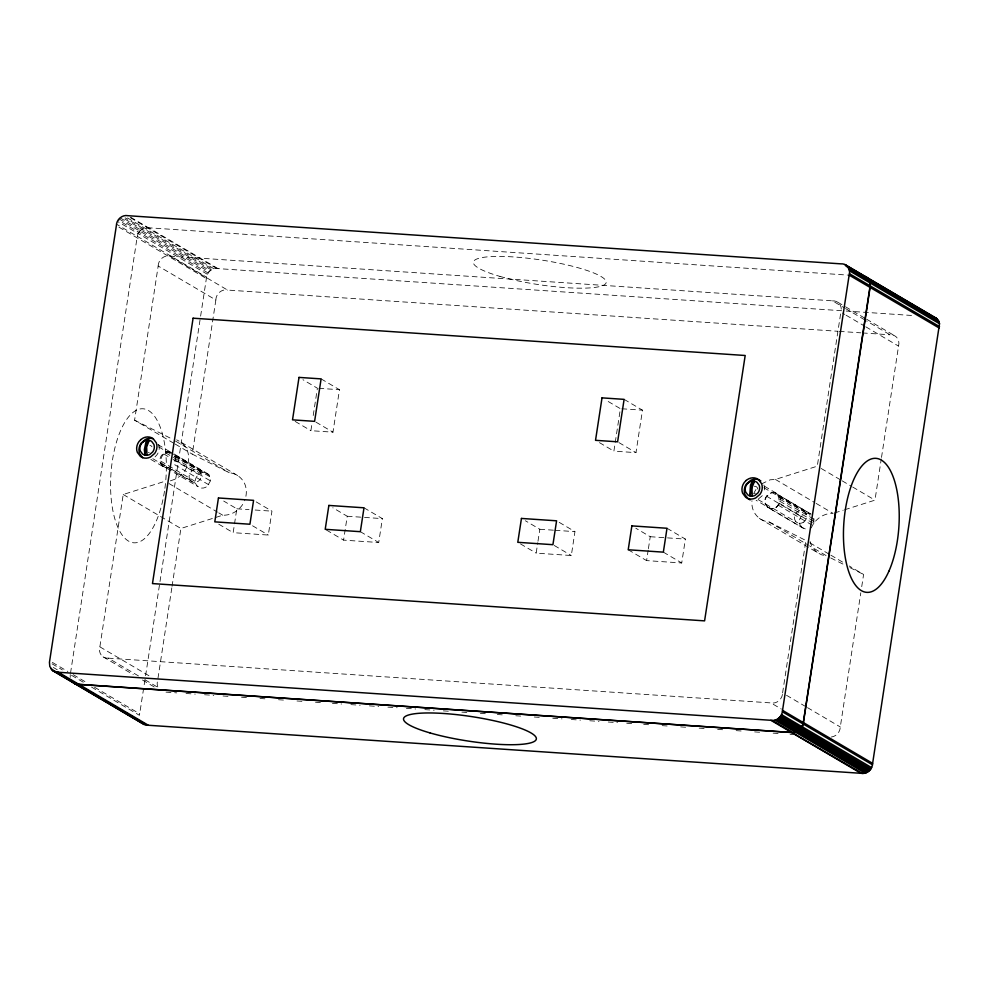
<?xml version="1.0" encoding="UTF-8"?>
<svg xmlns="http://www.w3.org/2000/svg" width="989" height="989" viewBox="0 0 989 989"><rect width="100%" height="100%" fill="white"/><g stroke="black" fill="none" stroke-linecap="round" stroke-linejoin="round"><path stroke-width="0.74" stroke-dasharray="4.95 3.71" d="M208.827 484.808L174.225 464.422L175.894 458.426L174.497 454.73L209.112 475.116L210.447 480.889L207.27 486.279A8.308 7.418 -59.5 0 1 198.035 486.675M767.575 507.233C784.883 515.615 781.001 481.433 766.487 496.169A8.122 7.257 -59.5 0 0 765.263 504.13L767.575 507.233L802.19 527.619L805.59 529.028L807.778 528.794M813.762 523.614L813.935 517.519M145.593 675.672L206.367 278.552C206.404 272.68 212.091 267.339 218.025 268.612L844.618 310.929M70.528 673.089L137.273 236.334L206.503 277.105M138.472 675.92L108.32 658.155A9.705 8.666 -59.5 0 1 99.864 646.855L123.217 494.5L165.064 481.235M173.928 443.344L134.591 420.177L158.178 266.016L215.862 300.001L192.274 454.149L229.25 472.742C236.26 473.286 242.453 477.996 245.012 484.523A21.671 19.36 -59.5 0 1 244.555 500.78M91.52 687.071L139.449 715.307L145.358 677.205M171.814 587.899L157.585 680.84A9.705 8.666 -59.5 0 0 158.153 687.812M172.049 586.366L180.9 528.472L222.748 515.207C230.227 515.541 237.323 511.672 241.761 505.762A21.671 19.36 -59.5 0 0 243.962 502.078M256.2 501.893L271.95 511.165L268.303 535.049L233.169 532.675L236.816 508.791L223.699 501.064M321.104 378.886L339.474 389.715L332.972 432.168L310.892 430.685L312.054 423.094M313.216 415.516L317.395 388.22L302.955 379.714M364.001 507.802L382.372 518.619L378.713 542.504L343.579 540.13L347.238 516.246L332.798 507.753M559.205 522.353L574.955 531.637L571.308 555.521L536.174 553.148L537.769 542.689M537.991 541.206L539.821 529.263L525.394 520.758M624.108 399.358L642.479 410.175L635.976 452.641L613.897 451.145L620.4 408.68L605.96 400.186M667.006 528.262L685.377 539.092L681.718 562.976L646.583 560.602L648.191 550.156M648.413 548.66L650.243 536.718L635.803 528.213M782.583 692.968L805.911 540.501L768.947 521.908C761.926 521.351 755.732 516.654 753.185 510.114A21.671 19.36 -59.5 0 1 751.949 500.706M831.341 737.015A9.705 8.666 -59.5 0 0 840.304 726.94L860.801 592.77M861.728 586.675L863.595 574.473L849.18 565.98M844.668 509.755L874.968 500.15L881.273 458.97M881.508 457.45L898.544 346.101A9.705 8.666 -59.5 0 0 890.125 334.851L866.525 320.906M802.19 527.619L799.878 524.516A8.122 7.257 -59.5 0 1 801.102 516.555L806.233 513.155L809.929 513.501L775.314 493.115M155.05 456.893L156.979 454.804A10.83 9.68 -59.5 0 0 158.599 444.185M762.284 495.687L758.007 499.321M139.696 231.055L143.343 228.434L212.561 269.206M140.871 229.992L138.781 232.242L118.111 220.065M171.431 452.43C163.655 449.525 156.769 461.022 163.42 466.301L198.035 486.687C189.604 480.048 202.349 466.573 209.112 475.116M761.468 483.93L770.134 479.813L775.438 479.442L817.285 466.178L840.86 312.128L844.791 314.44M170.368 480.852L175.535 479.059L180.208 475.969L184.078 471.79A21.671 19.36 -59.5 0 0 187.329 450.551L184.807 445.94L181.16 442.281L176.648 439.833M834.568 512.957L843.234 510.213M147.336 227.693L847.548 275.078M158.141 266.029A9.705 8.666 -59.5 0 1 169.836 256.126L832.441 300.829L844.247 307.777M846.151 311.041L913.885 315.615M169.848 256.077L227.532 290.061L837.732 331.266M839.278 331.377L860.85 332.836M862.396 332.934L890.125 334.814M318.866 388.318L339.474 389.715M621.871 408.778L642.479 410.175M236.816 508.791L249.043 509.619M255.15 510.027L271.95 511.165M347.238 516.246L382.372 518.619M539.821 529.263L553.568 530.191M555.101 530.289L574.955 531.637M650.243 536.718L685.377 539.092M108.32 658.155L770.913 702.907L781.409 709.088M166.004 692.139L176.784 692.869M186.031 693.487L195.278 694.117M204.525 694.735L213.772 695.366M223.02 695.984L230.721 696.503M241.514 697.233L249.216 697.752M259.996 698.481L267.71 699M278.49 699.73L286.192 700.249M296.984 700.978L304.686 701.498M315.479 702.227L323.18 702.746M332.428 703.377L341.675 703.995M350.91 704.625L360.157 705.244M369.404 705.874L378.651 706.492M387.898 707.123L397.145 707.741M406.392 708.371L415.627 708.989M424.874 709.62L434.122 710.238M443.369 710.868L451.071 711.388M461.863 712.117L468.02 712.537M480.357 713.366L486.514 713.786M497.306 714.515L505.008 715.035M515.788 715.764L523.502 716.283M534.283 717.013L541.984 717.532M552.777 718.261L562.024 718.879M571.271 719.51L580.518 720.128M589.753 720.758L599 721.377M608.247 722.007L617.495 722.625M626.742 723.256L634.444 723.775M643.691 724.393L651.392 724.912M662.185 725.642L669.887 726.173M680.667 726.89L688.381 727.422M699.161 728.139L706.863 728.67M717.655 729.388L725.357 729.919M736.15 730.636L743.852 731.168M754.632 731.897L762.346 732.416M773.126 733.146L780.828 733.665M790.075 734.283L793.166 734.493M830.735 557.957L844.433 564.83M849.91 567.587L863.595 574.473M134.591 420.177L171.554 438.757M759.342 518.384L817.025 552.369L821.55 554.817L826.631 555.892L809.583 545.854M837.621 302.139L844.173 305.997M845.484 306.775L865.152 318.359M866.463 319.126L895.305 336.124M845.558 308.556L865.214 320.139M846.102 315.219L864.46 326.024M865.771 326.803L898.544 346.101M821.216 468.489L840.885 480.073M842.195 480.852L851.368 486.254M852.679 487.021L874.968 500.15M775.438 479.442L814.775 502.61M816.086 503.376L833.134 513.415C825.654 513.081 818.558 516.95 814.12 522.86A21.671 19.36 -59.5 0 0 811.326 527.842M764.472 486.242L777.589 493.968L779.901 497.071A8.122 7.257 -59.5 0 1 778.689 505.033L775.487 507.753A8.345 7.455 -59.5 0 1 767.959 507.246L756.14 500.298M777.02 494.03L811.623 514.416M778.38 495.402L810.325 514.218M763.904 487.738L803.414 511.004M779.32 497.133L809.942 515.17M779.777 499.111L814.392 519.497M779.728 501.188L814.33 521.574M779.147 503.228L812.426 522.835M766.487 496.169L801.102 516.555M778.108 505.095L811.388 524.702M758.106 499.569L797.616 522.847M769.269 508.148L803.884 528.534M809.843 542.813L829.511 554.396M830.822 555.163L843.926 562.889M768.947 521.908L808.273 545.075M618.916 442.59L635.976 452.641M599.458 442.639L613.897 451.145M218.025 268.612L148.807 227.841L143.22 228.471L125.133 217.815M130.61 217.221L148.696 227.878M130.548 217.803L216.678 268.427M213.908 268.724L126.481 217.333M211.275 269.886L123.86 218.495M120.089 217.84L210.088 270.763M119.026 218.89L209.038 271.802M208.123 272.989L138.905 232.217L138.052 233.54L117.382 221.363M207.393 274.287L138.163 233.515L137.162 236.359L116.492 224.182M118.94 227.161L206.367 278.552M663.347 552.146L681.718 562.976M628.213 549.773L646.583 560.602M554.248 545.471L571.308 555.521M786.515 695.292L806.183 706.875M807.494 707.642L840.267 726.952M315.911 422.118L332.972 432.168M520.424 543.863L536.174 553.148M295.142 421.401L310.892 430.685M360.342 531.686L378.713 542.504M181.16 442.281L238.844 476.265M175.498 441.082L229.25 472.742M326.518 530.092L343.579 540.13M175.238 444.11L192.274 454.149M174.101 454L207.739 473.743M157.857 444.58L170.973 452.319M169.527 452.035L173.52 454.384M174.855 455.163L204.142 472.421M175.436 456.448L210.051 476.846M158.599 446.855L173.087 455.385M174.2 456.09L202.152 472.557M165.596 452.851L173.582 457.548M174.917 458.327L200.211 473.237M175.844 460.503L210.447 480.889M163.853 454L171.839 458.711M173.162 459.489L198.455 474.386M160.787 461.158L195.402 481.544M161.195 463.136L170.516 468.625M171.851 469.416L195.81 483.522M152.8 458.686L192.311 481.964M150.835 459.415L162.653 466.363A8.345 7.455 -59.5 0 0 168.241 467.55M252.554 525.777L268.303 535.049M168.995 483.547L217.506 512.117M218.816 512.895L222.748 515.207M218.73 524.17L233.169 532.675M123.217 494.5L180.9 528.472M99.901 646.868L149.722 676.204M145.024 679.777L158.141 687.503M103.14 656.844L133.292 674.609M142.465 680.012L155.582 687.738M52.343 662.383L67.845 671.506M73.198 674.659L86.5 682.497M94.499 687.207L139.758 713.86M52.034 663.817L62.369 669.912M71.554 675.314L83.533 682.373M53.344 667.464L57.226 669.738M817.025 552.369L813.378 548.71L810.869 544.098A21.671 19.36 -59.5 0 1 810.09 541.527M767.959 507.246L765.647 504.155A8.122 7.257 -59.5 0 1 766.858 496.194L770.06 493.462A8.345 7.455 -59.5 0 1 777.589 493.968M162.653 466.363L160.342 463.272A8.122 7.257 -59.5 0 1 161.566 455.311L164.767 452.579A8.345 7.455 -59.5 0 1 170.59 452.171M70.219 674.535L70.244 677.416M164.495 491.162A67.153 27.581 -86.1 0 1 117.036 525.32A67.153 27.581 -86.1 0 1 133.28 412.228A67.153 27.581 -86.1 0 1 164.903 488.319M189.999 479.937A6.552 5.847 -59.5 0 1 191.99 470.937A6.676 5.971 -59.5 0 1 200.421 472.161A6.552 5.847 -59.5 0 1 198.505 481.099A6.552 5.847 -59.5 0 1 190.185 479.949M149.871 445.396A3.696 3.301 -59.5 0 1 151.972 446.756M149.203 452.418A3.696 3.301 -59.5 0 1 148.325 452.418M803.736 522.019A6.676 5.971 -59.5 0 1 795.304 520.807A6.552 5.847 -59.5 0 1 797.295 511.82A6.676 5.971 -59.5 0 1 805.763 513.106A6.676 5.971 -59.5 0 1 803.698 522.217M754.298 486.279A3.696 3.301 -59.5 0 1 757.797 489.382M755.361 493.177A3.696 3.301 -59.5 0 1 754.483 493.412M763.904 485.067A10.83 9.68 -59.5 0 1 764.435 490.47M174.596 456.189A8.122 7.257 -59.5 0 1 173.384 464.15M832.441 300.879A9.705 8.666 -59.5 0 1 840.897 312.141M215.825 300.001A9.705 8.666 -59.5 0 1 227.519 290.098M753.643 493.87A21.671 19.36 -59.5 0 1 756.424 488.887M166.968 467.71A8.308 7.418 -59.5 0 1 163.42 466.289M782.472 694.426A9.705 8.666 -59.5 0 1 770.926 702.87M499.94 276.401A67.153 12.35 8.7 0 0 605.738 283.546A67.153 12.35 8.7 0 0 513.773 256.955A67.153 12.35 8.7 0 0 499.94 276.401"/><path stroke-width="1.48" d="M52.998 670.839L56.793 672.149L770.888 720.289C776.822 721.562 782.509 716.221 782.546 710.349L849.143 275.127C851.072 269.713 846.708 263.136 840.724 263.84L128.026 215.701C122.08 214.428 116.393 219.768 116.356 225.64L49.45 662.296L49.796 666.549L52.998 670.839L144.171 724.492L146.792 725.16L860.962 773.299C866.908 774.572 872.595 769.232 872.632 763.36L939.525 323.737L938.672 321.079L936.002 318.062L845.904 265.151M775.005 720.177L795.675 732.342L800.546 729.276L803.08 723.973L870.122 285.858L869.776 281.618L867.625 278.156M772.236 720.474L792.906 732.651C798.519 733.146 803.328 728.028 803.402 722.588L870.332 285.833L869.455 280.307L866.574 277.316M147.225 440.377L145 454.965L147.002 455.101L146.656 446.941L149.191 440.488L147.176 440.352L145.877 442.392L144.369 449.612L144.95 454.94L146.953 455.076M752.53 481.26L750.305 495.848L752.308 495.983L750.243 495.823L749.86 493.783L750.503 485.055L752.481 481.235L754.545 481.396L752.481 481.235M754.483 481.371L751.961 487.824L752.258 495.959M77.463 684.326L791.744 732.528L860.962 773.299M147.176 440.352L149.191 440.488M78.848 684.326L791.559 732.466L862.321 773.485M865.61 276.648L862.989 275.98L865.647 277.55M932.207 316.752L936.002 318.062M74.843 683.659L77.562 684.388M865.4 276.673L866.784 277.291M74.941 683.72L72.617 682.175M144.171 724.492L51.947 669.998M844.73 264.496L937.053 318.903M847.857 266.993L937.943 319.917M845.991 266.115L849.86 268.402M852.444 269.923L855.028 271.443M869.64 279.899L873.633 282.261M889.606 291.668L892.276 293.226M894.934 294.796L897.592 296.366M901.585 298.715L904.255 300.285M908.248 302.646L912.241 304.995M928.214 314.403L930.872 315.973M848.574 268.155L938.672 321.079M869.986 281.593L939.204 322.365M849.106 269.441L869.776 281.618M849.44 270.813L939.525 323.737M849.452 273.693L939.55 326.617M849.143 275.127L939.241 328.051M782.546 710.349L803.216 722.526M803.402 722.588L872.632 763.36M803.278 724.035L872.496 764.806M782.41 711.796L803.08 723.973M802.388 726.853L871.606 767.625M781.52 714.614L802.19 726.791M780.791 715.912L801.461 728.089M801.646 728.151L870.864 768.935M779.876 717.099L800.546 729.276M800.731 729.338L869.961 770.11M778.813 718.138L799.483 730.315M799.681 730.376L868.898 771.148M798.494 731.254L867.712 772.026M777.638 719.015L798.308 731.192M797.208 731.934L866.438 772.706M776.353 719.695L797.023 731.872M795.861 732.416L865.091 773.188M770.888 720.289L791.559 732.466M58.178 672.149L148.165 725.16M56.793 672.149L146.792 725.16M51.057 668.984L70.429 680.407M71.826 681.223L77.154 684.363M79.812 685.933L83.805 688.282M86.463 689.852L95.785 695.341M98.443 696.899L102.436 699.26M105.106 700.83L115.75 707.098M118.42 708.668L127.729 714.157M131.722 716.506L134.393 718.076M137.051 719.646L141.946 723.008M142.676 457.759L139.597 453.63A10.83 9.68 -59.5 0 1 141.217 443.01L145.482 439.376A11.126 9.939 -59.5 0 1 153.27 438.832M71.715 681.161L72.716 682.237M760.825 480.938A11.126 9.939 -59.5 0 0 750.787 480.258L746.522 483.893A10.83 9.68 -59.5 0 0 744.89 494.512L747.968 498.641A11.126 9.939 -59.5 0 0 750.231 499.865M193.09 318.198L152.479 583.584L704.588 620.869L745.187 355.496L193.09 318.198M218.445 497.974L214.786 521.858L249.92 524.232L253.58 500.347L218.445 497.974M299.012 377.402L292.521 419.855L314.601 421.351L321.104 378.886L299.012 377.402M328.867 505.428L325.208 529.313L360.342 531.686L364.001 507.802L328.867 505.428M521.45 518.434L517.791 542.318L552.925 544.692L556.584 520.807L521.45 518.434M602.017 397.862L595.526 440.328L617.606 441.811L624.108 399.358L602.017 397.862M631.872 525.888L628.213 549.773L663.347 552.146L667.006 528.262L631.872 525.888M140.846 439.573L138.917 441.663A10.83 9.68 -59.5 0 0 137.298 452.27L140.376 456.411A11.126 9.939 -59.5 0 0 150.415 457.079L154.68 453.444A10.83 9.68 -59.5 0 0 156.311 442.837L153.221 438.696A11.126 9.939 -59.5 0 0 143.195 438.016L140.846 439.573M142.886 442.058L141.514 443.542A7.702 6.886 -59.5 0 0 140.351 451.095L142.552 454.038A7.912 7.071 -59.5 0 0 149.685 454.52L152.726 451.936A7.702 6.886 -59.5 0 0 153.876 444.382L151.688 441.44A7.912 7.071 -59.5 0 0 144.555 440.958L142.886 442.058M746.151 480.444L744.223 482.545A10.83 9.68 -59.5 0 0 742.591 493.152L745.681 497.294A11.126 9.939 -59.5 0 0 755.72 497.962L759.985 494.327A10.83 9.68 -59.5 0 0 761.604 483.708L758.526 479.578A11.126 9.939 -59.5 0 0 748.488 478.899L746.151 480.444M748.191 482.941L746.819 484.425A7.702 6.886 -59.5 0 0 745.657 491.978L747.845 494.92A7.912 7.071 -59.5 0 0 754.99 495.402L758.031 492.819A7.702 6.886 -59.5 0 0 759.181 485.265L756.993 482.323A7.912 7.071 -59.5 0 0 749.847 481.841L748.191 482.941M888.888 571.222A67.153 27.581 -86.1 0 0 881.31 460.07A67.153 27.581 -86.1 0 0 843.778 544.655A67.153 27.581 -86.1 0 0 888.888 571.222M430.067 732.936A67.153 12.35 8.7 0 0 535.877 740.081A67.153 12.35 8.7 0 0 443.913 713.502A67.153 12.35 8.7 0 0 430.067 732.936"/></g></svg>
